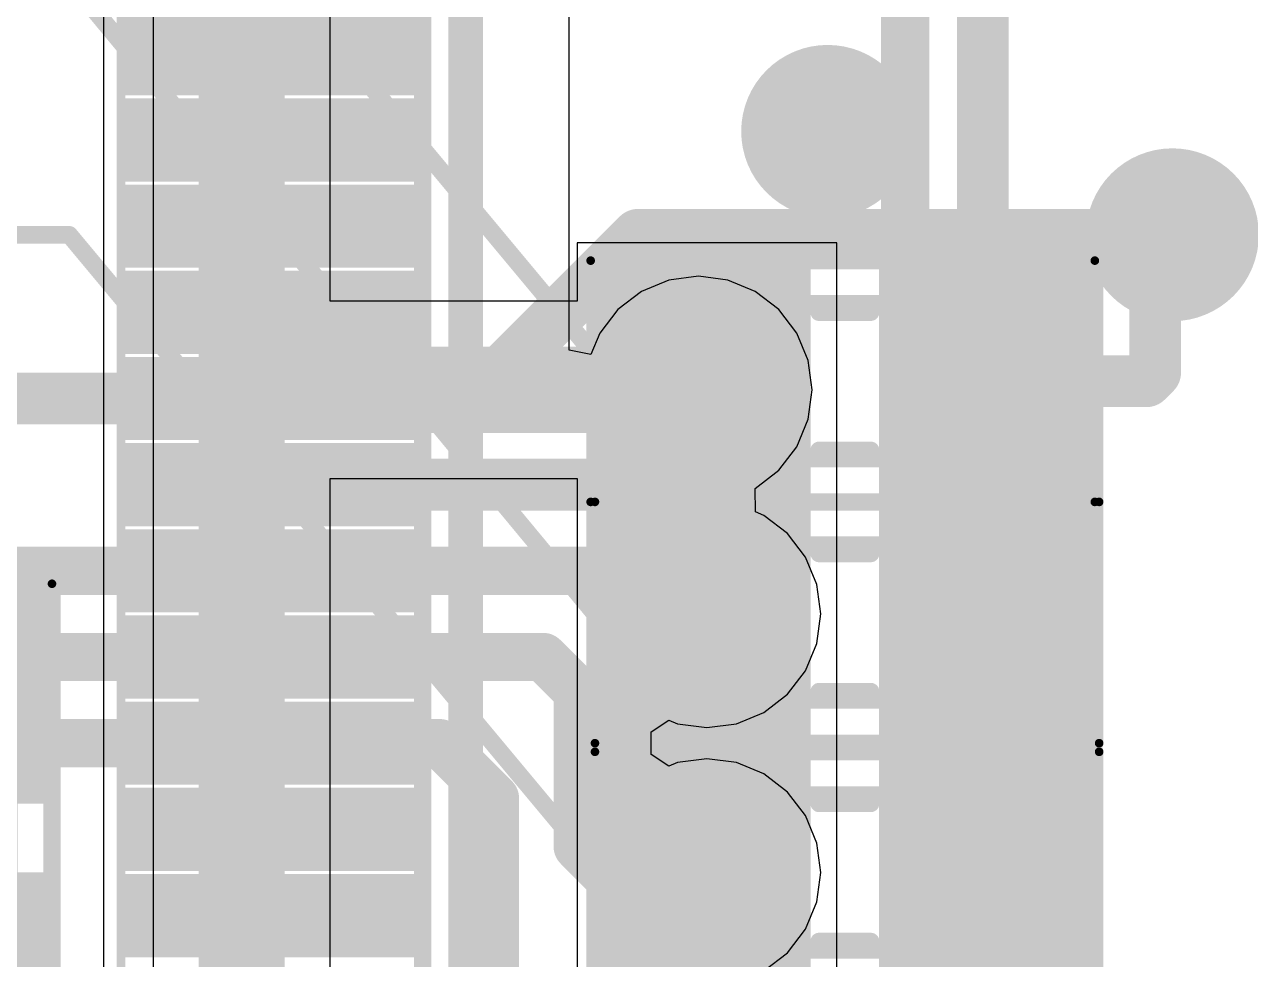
# Model space of a CAD drawing. Header units: millimetres. Extents: x 29 to 180, y 30 to 200.
# Drawn here: x 83.84 to 90.95, y 145.2 to 150.62 of the extents above; entities that cross this region are included whole.
import ezdxf

# ---------------------------------------------------------------- set-up
doc = ezdxf.new("R2010")
doc.units = ezdxf.units.MM
for name, color, linetype in [('BottomLayer', 5, 'Continuous'), ('BottomOverlay', 54, 'Continuous'), ('BottomPaste', 16, 'Continuous'), ('BottomSolder', 6, 'Continuous'), ('Mechanical13', 56, 'Continuous'), ('Mechanical15', 56, 'Continuous'), ('MultiLayer', 9, 'Continuous'), ('TopLayer', 1, 'Continuous'), ('TopOverlay', 2, 'Continuous'), ('TopPaste', 8, 'Continuous'), ('TopSolder', 216, 'Continuous'), ('ViaHoleLayer', 16, 'Continuous')]:
    doc.layers.add(name, color=color, linetype=linetype)

# ---------------------------------------------------------------- blocks, each defined once
blk = doc.blocks.new('SMD_C_0603_B_221')
at = {"layer": 'BottomLayer'}
for points in [[(-1.29999994, 0.5499989), (-1.29999994, -0.5499989), (-0.30000194, 0.5499989), (-0.30000194, -0.5499989)], [(0.2999994, 0.5499989), (0.2999994, -0.5499989), (1.2999974, 0.5499989), (1.2999974, -0.5499989)]]:
    blk.add_solid(points, dxfattribs=at)
at = {"layer": 'BottomOverlay', "const_width": 0.0999998}
for points in [[(-1.44999964, -0.7000011399999999), (-1.44999964, 0.7000011399999999)], [(-1.44999964, 0.7000011399999999), (1.44999964, 0.7000011399999999)], [(1.44999964, -0.7000011399999999), (1.44999964, 0.7000011399999999)], [(-0.1499997, 0.40000174), (0.1499997, 0.40000174)], [(-0.1499997, -0.3999992), (0.1499997, -0.3999992)], [(-1.44999964, -0.7000011399999999), (1.44999964, -0.7000011399999999)]]:
    blk.add_lwpolyline(points, dxfattribs=at)
at = {"layer": 'BottomOverlay', "const_width": 0.0499999}
for points in [[(-1.47499832, 0.7000011399999999, 1), (-1.42500096, 0.7000011399999999, 1)], [(-1.47499832, 0.7000011399999999, 1), (-1.42500096, 0.7000011399999999, 1)], [(1.42500096, 0.7000011399999999, 1), (1.47499832, 0.7000011399999999, 1)], [(1.42500096, 0.7000011399999999, 1), (1.47499832, 0.7000011399999999, 1)], [(-0.17499838, 0.40000174, 1), (-0.12500102, 0.40000174, 1)], [(0.12500102, 0.40000174, 1), (0.17499838, 0.40000174, 1)], [(-0.17499838, -0.3999992, 1), (-0.12500102, -0.3999992, 1)], [(0.12500102, -0.3999992, 1), (0.17499838, -0.3999992, 1)], [(-1.47499832, -0.7000011399999999, 1), (-1.42500096, -0.7000011399999999, 1)], [(-1.47499832, -0.7000011399999999, 1), (-1.42500096, -0.7000011399999999, 1)], [(1.42500096, -0.7000011399999999, 1), (1.47499832, -0.7000011399999999, 1)], [(1.42500096, -0.7000011399999999, 1), (1.47499832, -0.7000011399999999, 1)]]:
    blk.add_lwpolyline(points, format="xyb", close=True, dxfattribs=at)
at = {"layer": 'BottomPaste'}
for points in [[(-1.29999994, 0.5499989), (-1.29999994, -0.5499989), (-0.30000194, 0.5499989), (-0.30000194, -0.5499989)], [(0.2999994, 0.5499989), (0.2999994, -0.5499989), (1.2999974, 0.5499989), (1.2999974, -0.5499989)]]:
    blk.add_solid(points, dxfattribs=at)
at = {"layer": 'BottomSolder'}
for points in [[(-1.40159994, 0.6515989), (-1.40159994, -0.6515989), (-0.19840194, 0.6515989), (-0.19840194, -0.6515989)], [(0.1983994, 0.6515989), (0.1983994, -0.6515989), (1.4015974, 0.6515989), (1.4015974, -0.6515989)]]:
    blk.add_solid(points, dxfattribs=at)
at = {"layer": 'Mechanical13', "const_width": 0.0999998}
for points in [[(-0.90000074, -0.4499991), (-0.90000074, 0.45000164)], [(-0.90000074, 0.45000164), (0.8999982, 0.45000164)], [(0.8999982, -0.4499991), (0.8999982, 0.45000164)], [(-0.90000074, -0.4499991), (0.8999982, -0.4499991)]]:
    blk.add_lwpolyline(points, dxfattribs=at)
at = {"layer": 'Mechanical13', "const_width": 0.0499999}
for points in [[(-0.9249994199999999, 0.45000164, 1), (-0.8750020599999999, 0.45000164, 1)], [(-0.9249994199999999, 0.45000164, 1), (-0.8750020599999999, 0.45000164, 1)], [(0.8749995199999999, 0.45000164, 1), (0.9249968799999999, 0.45000164, 1)], [(0.8749995199999999, 0.45000164, 1), (0.9249968799999999, 0.45000164, 1)], [(-0.9249994199999999, -0.4499991, 1), (-0.8750020599999999, -0.4499991, 1)], [(-0.9249994199999999, -0.4499991, 1), (-0.8750020599999999, -0.4499991, 1)], [(0.8749995199999999, -0.4499991, 1), (0.9249968799999999, -0.4499991, 1)], [(0.8749995199999999, -0.4499991, 1), (0.9249968799999999, -0.4499991, 1)]]:
    blk.add_lwpolyline(points, format="xyb", close=True, dxfattribs=at)
at = {"layer": 'Mechanical15', "const_width": 0.0499999}
for points in [[(-1.47500086, -0.7000011399999999), (-1.47500086, 0.7000011399999999)], [(-1.47500086, 0.7000011399999999), (1.44999964, 0.7000011399999999)], [(1.44999964, -0.7000011399999999), (1.44999964, 0.7000011399999999)], [(-1.47500086, -0.7000011399999999), (1.44999964, -0.7000011399999999)]]:
    blk.add_lwpolyline(points, dxfattribs=at)
at = {"layer": 'Mechanical15', "const_width": 0.02499868}
for points in [[(-1.4875002, 0.7000011399999999, 1), (-1.46250152, 0.7000011399999999, 1)], [(-1.4875002, 0.7000011399999999, 1), (-1.46250152, 0.7000011399999999, 1)], [(1.4375003, 0.7000011399999999, 1), (1.46249898, 0.7000011399999999, 1)], [(1.4375003, 0.7000011399999999, 1), (1.46249898, 0.7000011399999999, 1)], [(-1.4875002, -0.7000011399999999, 1), (-1.46250152, -0.7000011399999999, 1)], [(-1.4875002, -0.7000011399999999, 1), (-1.46250152, -0.7000011399999999, 1)], [(1.4375003, -0.7000011399999999, 1), (1.46249898, -0.7000011399999999, 1)], [(1.4375003, -0.7000011399999999, 1), (1.46249898, -0.7000011399999999, 1)]]:
    blk.add_lwpolyline(points, format="xyb", close=True, dxfattribs=at)
blk = doc.blocks.new('SMD_C_0603_B_292')
at = {"layer": 'BottomLayer'}
for points in [[(-1.29999994, 0.5499989), (-1.29999994, -0.5499989), (-0.30000194, 0.5499989), (-0.30000194, -0.5499989)], [(0.2999994, 0.5499989), (0.2999994, -0.5499989), (1.2999974, 0.5499989), (1.2999974, -0.5499989)]]:
    blk.add_solid(points, dxfattribs=at)
at = {"layer": 'BottomOverlay', "const_width": 0.0999998}
for points in [[(-1.44999964, -0.7000011399999999), (-1.44999964, 0.7000011399999999)], [(1.44999964, 0.7000011399999999), (-1.44999964, 0.7000011399999999)], [(1.44999964, -0.7000011399999999), (1.44999964, 0.7000011399999999)], [(0.1499997, 0.40000174), (-0.1499997, 0.40000174)], [(0.1499997, -0.3999992), (-0.1499997, -0.3999992)], [(1.44999964, -0.7000011399999999), (-1.44999964, -0.7000011399999999)]]:
    blk.add_lwpolyline(points, dxfattribs=at)
at = {"layer": 'BottomOverlay', "const_width": 0.0499999}
for points in [[(-1.47499832, 0.7000011399999999, 1), (-1.42500096, 0.7000011399999999, 1)], [(-1.47499832, 0.7000011399999999, 1), (-1.42500096, 0.7000011399999999, 1)], [(1.42500096, 0.7000011399999999, 1), (1.47499832, 0.7000011399999999, 1)], [(1.42500096, 0.7000011399999999, 1), (1.47499832, 0.7000011399999999, 1)], [(-0.17499838, 0.40000174, 1), (-0.12500102, 0.40000174, 1)], [(0.12500102, 0.40000174, 1), (0.17499838, 0.40000174, 1)], [(-0.17499838, -0.3999992, 1), (-0.12500102, -0.3999992, 1)], [(0.12500102, -0.3999992, 1), (0.17499838, -0.3999992, 1)], [(-1.47499832, -0.7000011399999999, 1), (-1.42500096, -0.7000011399999999, 1)], [(-1.47499832, -0.7000011399999999, 1), (-1.42500096, -0.7000011399999999, 1)], [(1.42500096, -0.7000011399999999, 1), (1.47499832, -0.7000011399999999, 1)], [(1.42500096, -0.7000011399999999, 1), (1.47499832, -0.7000011399999999, 1)]]:
    blk.add_lwpolyline(points, format="xyb", close=True, dxfattribs=at)
at = {"layer": 'BottomPaste'}
for points in [[(-1.29999994, 0.5499989), (-1.29999994, -0.5499989), (-0.30000194, 0.5499989), (-0.30000194, -0.5499989)], [(0.2999994, 0.5499989), (0.2999994, -0.5499989), (1.2999974, 0.5499989), (1.2999974, -0.5499989)]]:
    blk.add_solid(points, dxfattribs=at)
at = {"layer": 'BottomSolder'}
for points in [[(-1.40159994, 0.6515989), (-1.40159994, -0.6515989), (-0.19840194, 0.6515989), (-0.19840194, -0.6515989)], [(0.1983994, 0.6515989), (0.1983994, -0.6515989), (1.4015974, 0.6515989), (1.4015974, -0.6515989)]]:
    blk.add_solid(points, dxfattribs=at)
at = {"layer": 'Mechanical13', "const_width": 0.0999998}
for points in [[(-0.90000074, -0.4499991), (-0.90000074, 0.45000164)], [(0.8999982, 0.45000164), (-0.90000074, 0.45000164)], [(0.8999982, -0.4499991), (0.8999982, 0.45000164)], [(0.8999982, -0.4499991), (-0.90000074, -0.4499991)]]:
    blk.add_lwpolyline(points, dxfattribs=at)
at = {"layer": 'Mechanical13', "const_width": 0.0499999}
for points in [[(-0.9249994199999999, 0.45000164, 1), (-0.8750020599999999, 0.45000164, 1)], [(-0.9249994199999999, 0.45000164, 1), (-0.8750020599999999, 0.45000164, 1)], [(0.8749995199999999, 0.45000164, 1), (0.9249968799999999, 0.45000164, 1)], [(0.8749995199999999, 0.45000164, 1), (0.9249968799999999, 0.45000164, 1)], [(-0.9249994199999999, -0.4499991, 1), (-0.8750020599999999, -0.4499991, 1)], [(-0.9249994199999999, -0.4499991, 1), (-0.8750020599999999, -0.4499991, 1)], [(0.8749995199999999, -0.4499991, 1), (0.9249968799999999, -0.4499991, 1)], [(0.8749995199999999, -0.4499991, 1), (0.9249968799999999, -0.4499991, 1)]]:
    blk.add_lwpolyline(points, format="xyb", close=True, dxfattribs=at)
at = {"layer": 'Mechanical15', "const_width": 0.0499999}
for points in [[(-1.47500086, -0.7000011399999999), (-1.47500086, 0.7000011399999999)], [(1.44999964, 0.7000011399999999), (-1.47500086, 0.7000011399999999)], [(1.44999964, -0.7000011399999999), (1.44999964, 0.7000011399999999)], [(1.44999964, -0.7000011399999999), (-1.47500086, -0.7000011399999999)]]:
    blk.add_lwpolyline(points, dxfattribs=at)
at = {"layer": 'Mechanical15', "const_width": 0.02499868}
for points in [[(-1.4875002, 0.7000011399999999, 1), (-1.46250152, 0.7000011399999999, 1)], [(-1.4875002, 0.7000011399999999, 1), (-1.46250152, 0.7000011399999999, 1)], [(1.4375003, 0.7000011399999999, 1), (1.46249898, 0.7000011399999999, 1)], [(1.4375003, 0.7000011399999999, 1), (1.46249898, 0.7000011399999999, 1)], [(-1.4875002, -0.7000011399999999, 1), (-1.46250152, -0.7000011399999999, 1)], [(-1.4875002, -0.7000011399999999, 1), (-1.46250152, -0.7000011399999999, 1)], [(1.4375003, -0.7000011399999999, 1), (1.46249898, -0.7000011399999999, 1)], [(1.4375003, -0.7000011399999999, 1), (1.46249898, -0.7000011399999999, 1)]]:
    blk.add_lwpolyline(points, format="xyb", close=True, dxfattribs=at)
blk = doc.blocks.new('SMD_C_0603_B_368')
at = {"layer": 'BottomLayer'}
for points in [[(-1.29999994, 0.5499989), (-1.29999994, -0.5499989), (-0.30000194, 0.5499989), (-0.30000194, -0.5499989)], [(0.2999994, 0.5499989), (0.2999994, -0.5499989), (1.2999974, 0.5499989), (1.2999974, -0.5499989)]]:
    blk.add_solid(points, dxfattribs=at)
at = {"layer": 'BottomOverlay', "const_width": 0.0999998}
for points in [[(-1.44999964, 0.7000011399999999), (-1.44999964, -0.7000011399999999)], [(1.44999964, 0.7000011399999999), (-1.44999964, 0.7000011399999999)], [(1.44999964, 0.7000011399999999), (1.44999964, -0.7000011399999999)], [(0.1499997, 0.40000174), (-0.1499997, 0.40000174)], [(0.1499997, -0.3999992), (-0.1499997, -0.3999992)], [(1.44999964, -0.7000011399999999), (-1.44999964, -0.7000011399999999)]]:
    blk.add_lwpolyline(points, dxfattribs=at)
at = {"layer": 'BottomOverlay', "const_width": 0.0499999}
for points in [[(-1.47499832, 0.7000011399999999, 1), (-1.42500096, 0.7000011399999999, 1)], [(-1.47499832, 0.7000011399999999, 1), (-1.42500096, 0.7000011399999999, 1)], [(1.42500096, 0.7000011399999999, 1), (1.47499832, 0.7000011399999999, 1)], [(1.42500096, 0.7000011399999999, 1), (1.47499832, 0.7000011399999999, 1)], [(-0.17499838, 0.40000174, 1), (-0.12500102, 0.40000174, 1)], [(0.12500102, 0.40000174, 1), (0.17499838, 0.40000174, 1)], [(-0.17499838, -0.3999992, 1), (-0.12500102, -0.3999992, 1)], [(0.12500102, -0.3999992, 1), (0.17499838, -0.3999992, 1)], [(-1.47499832, -0.7000011399999999, 1), (-1.42500096, -0.7000011399999999, 1)], [(-1.47499832, -0.7000011399999999, 1), (-1.42500096, -0.7000011399999999, 1)], [(1.42500096, -0.7000011399999999, 1), (1.47499832, -0.7000011399999999, 1)], [(1.42500096, -0.7000011399999999, 1), (1.47499832, -0.7000011399999999, 1)]]:
    blk.add_lwpolyline(points, format="xyb", close=True, dxfattribs=at)
at = {"layer": 'BottomPaste'}
for points in [[(-1.29999994, 0.5499989), (-1.29999994, -0.5499989), (-0.30000194, 0.5499989), (-0.30000194, -0.5499989)], [(0.2999994, 0.5499989), (0.2999994, -0.5499989), (1.2999974, 0.5499989), (1.2999974, -0.5499989)]]:
    blk.add_solid(points, dxfattribs=at)
at = {"layer": 'BottomSolder'}
for points in [[(-1.40159994, 0.6515989), (-1.40159994, -0.6515989), (-0.19840194, 0.6515989), (-0.19840194, -0.6515989)], [(0.1983994, 0.6515989), (0.1983994, -0.6515989), (1.4015974, 0.6515989), (1.4015974, -0.6515989)]]:
    blk.add_solid(points, dxfattribs=at)
at = {"layer": 'Mechanical13', "const_width": 0.0999998}
for points in [[(-0.90000074, 0.45000164), (-0.90000074, -0.4499991)], [(0.8999982, 0.45000164), (-0.90000074, 0.45000164)], [(0.8999982, 0.45000164), (0.8999982, -0.4499991)], [(0.8999982, -0.4499991), (-0.90000074, -0.4499991)]]:
    blk.add_lwpolyline(points, dxfattribs=at)
at = {"layer": 'Mechanical13', "const_width": 0.0499999}
for points in [[(-0.9249994199999999, 0.45000164, 1), (-0.8750020599999999, 0.45000164, 1)], [(-0.9249994199999999, 0.45000164, 1), (-0.8750020599999999, 0.45000164, 1)], [(0.8749995199999999, 0.45000164, 1), (0.9249968799999999, 0.45000164, 1)], [(0.8749995199999999, 0.45000164, 1), (0.9249968799999999, 0.45000164, 1)], [(-0.9249994199999999, -0.4499991, 1), (-0.8750020599999999, -0.4499991, 1)], [(-0.9249994199999999, -0.4499991, 1), (-0.8750020599999999, -0.4499991, 1)], [(0.8749995199999999, -0.4499991, 1), (0.9249968799999999, -0.4499991, 1)], [(0.8749995199999999, -0.4499991, 1), (0.9249968799999999, -0.4499991, 1)]]:
    blk.add_lwpolyline(points, format="xyb", close=True, dxfattribs=at)
at = {"layer": 'Mechanical15', "const_width": 0.0499999}
for points in [[(-1.47500086, 0.7000011399999999), (-1.47500086, -0.7000011399999999)], [(1.44999964, 0.7000011399999999), (-1.47500086, 0.7000011399999999)], [(1.44999964, 0.7000011399999999), (1.44999964, -0.7000011399999999)], [(1.44999964, -0.7000011399999999), (-1.47500086, -0.7000011399999999)]]:
    blk.add_lwpolyline(points, dxfattribs=at)
at = {"layer": 'Mechanical15', "const_width": 0.02499868}
for points in [[(-1.4875002, 0.7000011399999999, 1), (-1.46250152, 0.7000011399999999, 1)], [(-1.4875002, 0.7000011399999999, 1), (-1.46250152, 0.7000011399999999, 1)], [(1.4375003, 0.7000011399999999, 1), (1.46249898, 0.7000011399999999, 1)], [(1.4375003, 0.7000011399999999, 1), (1.46249898, 0.7000011399999999, 1)], [(-1.4875002, -0.7000011399999999, 1), (-1.46250152, -0.7000011399999999, 1)], [(-1.4875002, -0.7000011399999999, 1), (-1.46250152, -0.7000011399999999, 1)], [(1.4375003, -0.7000011399999999, 1), (1.46249898, -0.7000011399999999, 1)], [(1.4375003, -0.7000011399999999, 1), (1.46249898, -0.7000011399999999, 1)]]:
    blk.add_lwpolyline(points, format="xyb", close=True, dxfattribs=at)
blk = doc.blocks.new('SMD_C_0603_B_369')
at = {"layer": 'BottomLayer'}
for points in [[(-1.29999994, 0.5499989), (-1.29999994, -0.5499989), (-0.30000194, 0.5499989), (-0.30000194, -0.5499989)], [(0.2999994, 0.5499989), (0.2999994, -0.5499989), (1.2999974, 0.5499989), (1.2999974, -0.5499989)]]:
    blk.add_solid(points, dxfattribs=at)
at = {"layer": 'BottomOverlay', "const_width": 0.0999998}
for points in [[(-1.44999964, 0.7000011399999999), (-1.44999964, -0.7000011399999999)], [(1.44999964, 0.7000011399999999), (-1.44999964, 0.7000011399999999)], [(1.44999964, 0.7000011399999999), (1.44999964, -0.7000011399999999)], [(0.1499997, 0.40000174), (-0.1499997, 0.40000174)], [(0.1499997, -0.3999992), (-0.1499997, -0.3999992)], [(1.44999964, -0.7000011399999999), (-1.44999964, -0.7000011399999999)]]:
    blk.add_lwpolyline(points, dxfattribs=at)
at = {"layer": 'BottomOverlay', "const_width": 0.0499999}
for points in [[(-1.47499832, 0.7000011399999999, 1), (-1.42500096, 0.7000011399999999, 1)], [(-1.47499832, 0.7000011399999999, 1), (-1.42500096, 0.7000011399999999, 1)], [(1.42500096, 0.7000011399999999, 1), (1.47499832, 0.7000011399999999, 1)], [(1.42500096, 0.7000011399999999, 1), (1.47499832, 0.7000011399999999, 1)], [(-0.17499838, 0.40000174, 1), (-0.12500102, 0.40000174, 1)], [(0.12500102, 0.40000174, 1), (0.17499838, 0.40000174, 1)], [(-0.17499838, -0.3999992, 1), (-0.12500102, -0.3999992, 1)], [(0.12500102, -0.3999992, 1), (0.17499838, -0.3999992, 1)], [(-1.47499832, -0.7000011399999999, 1), (-1.42500096, -0.7000011399999999, 1)], [(-1.47499832, -0.7000011399999999, 1), (-1.42500096, -0.7000011399999999, 1)], [(1.42500096, -0.7000011399999999, 1), (1.47499832, -0.7000011399999999, 1)], [(1.42500096, -0.7000011399999999, 1), (1.47499832, -0.7000011399999999, 1)]]:
    blk.add_lwpolyline(points, format="xyb", close=True, dxfattribs=at)
at = {"layer": 'BottomPaste'}
for points in [[(-1.29999994, 0.5499989), (-1.29999994, -0.5499989), (-0.30000194, 0.5499989), (-0.30000194, -0.5499989)], [(0.2999994, 0.5499989), (0.2999994, -0.5499989), (1.2999974, 0.5499989), (1.2999974, -0.5499989)]]:
    blk.add_solid(points, dxfattribs=at)
at = {"layer": 'BottomSolder'}
for points in [[(-1.40159994, 0.6515989), (-1.40159994, -0.6515989), (-0.19840194, 0.6515989), (-0.19840194, -0.6515989)], [(0.1983994, 0.6515989), (0.1983994, -0.6515989), (1.4015974, 0.6515989), (1.4015974, -0.6515989)]]:
    blk.add_solid(points, dxfattribs=at)
at = {"layer": 'Mechanical13', "const_width": 0.0999998}
for points in [[(-0.90000074, 0.45000164), (-0.90000074, -0.4499991)], [(0.8999982, 0.45000164), (-0.90000074, 0.45000164)], [(0.8999982, 0.45000164), (0.8999982, -0.4499991)], [(0.8999982, -0.4499991), (-0.90000074, -0.4499991)]]:
    blk.add_lwpolyline(points, dxfattribs=at)
at = {"layer": 'Mechanical13', "const_width": 0.0499999}
for points in [[(-0.9249994199999999, 0.45000164, 1), (-0.8750020599999999, 0.45000164, 1)], [(-0.9249994199999999, 0.45000164, 1), (-0.8750020599999999, 0.45000164, 1)], [(0.8749995199999999, 0.45000164, 1), (0.9249968799999999, 0.45000164, 1)], [(0.8749995199999999, 0.45000164, 1), (0.9249968799999999, 0.45000164, 1)], [(-0.9249994199999999, -0.4499991, 1), (-0.8750020599999999, -0.4499991, 1)], [(-0.9249994199999999, -0.4499991, 1), (-0.8750020599999999, -0.4499991, 1)], [(0.8749995199999999, -0.4499991, 1), (0.9249968799999999, -0.4499991, 1)], [(0.8749995199999999, -0.4499991, 1), (0.9249968799999999, -0.4499991, 1)]]:
    blk.add_lwpolyline(points, format="xyb", close=True, dxfattribs=at)
at = {"layer": 'Mechanical15', "const_width": 0.0499999}
for points in [[(-1.47500086, 0.7000011399999999), (-1.47500086, -0.7000011399999999)], [(1.44999964, 0.7000011399999999), (-1.47500086, 0.7000011399999999)], [(1.44999964, 0.7000011399999999), (1.44999964, -0.7000011399999999)], [(1.44999964, -0.7000011399999999), (-1.47500086, -0.7000011399999999)]]:
    blk.add_lwpolyline(points, dxfattribs=at)
at = {"layer": 'Mechanical15', "const_width": 0.02499868}
for points in [[(-1.4875002, 0.7000011399999999, 1), (-1.46250152, 0.7000011399999999, 1)], [(-1.4875002, 0.7000011399999999, 1), (-1.46250152, 0.7000011399999999, 1)], [(1.4375003, 0.7000011399999999, 1), (1.46249898, 0.7000011399999999, 1)], [(1.4375003, 0.7000011399999999, 1), (1.46249898, 0.7000011399999999, 1)], [(-1.4875002, -0.7000011399999999, 1), (-1.46250152, -0.7000011399999999, 1)], [(-1.4875002, -0.7000011399999999, 1), (-1.46250152, -0.7000011399999999, 1)], [(1.4375003, -0.7000011399999999, 1), (1.46249898, -0.7000011399999999, 1)], [(1.4375003, -0.7000011399999999, 1), (1.46249898, -0.7000011399999999, 1)]]:
    blk.add_lwpolyline(points, format="xyb", close=True, dxfattribs=at)
blk = doc.blocks.new('SOT486_1_V_621')
at = {"layer": 'Mechanical13', "const_width": 0.0999998}
blk.add_lwpolyline([(10.00000032, -9.99999778), (-9.99999778, -9.99999778)], dxfattribs=at)
at = {"layer": 'Mechanical15', "const_width": 0.0499999}
blk.add_lwpolyline([(11.7500019, -11.74999936), (-11.74999936, -11.74999936)], dxfattribs=at)
at = {"layer": 'TopLayer'}
for points in [[(-3.8899973, -11.64999702), (-3.60999786, -11.64999702), (-3.8899973, -10.15000002), (-3.60999786, -10.15000002)], [(-3.3899983, -11.64999702), (-3.10999886, -11.64999702), (-3.3899983, -10.15000002), (-3.10999886, -10.15000002)], [(-2.8899993, -11.64999702), (-2.60999986, -11.64999702), (-2.8899993, -10.15000002), (-2.60999986, -10.15000002)], [(-2.38999776, -11.64999702), (-2.10999832, -11.64999702), (-2.38999776, -10.15000002), (-2.10999832, -10.15000002)], [(-1.88999876, -11.64999702), (-1.60999932, -11.64999702), (-1.88999876, -10.15000002), (-1.60999932, -10.15000002)], [(-1.38999722, -11.64999702), (-1.10999778, -11.64999702), (-1.38999722, -10.15000002), (-1.10999778, -10.15000002)], [(-0.88999822, -11.64999702), (-0.60999878, -11.64999702), (-0.88999822, -10.15000002), (-0.60999878, -10.15000002)], [(-0.38999922, -11.64999702), (-0.10999978, -11.64999702), (-0.38999922, -10.15000002), (-0.10999978, -10.15000002)], [(0.11000232, -11.64999702), (0.39000176, -11.64999702), (0.11000232, -10.15000002), (0.39000176, -10.15000002)], [(0.61000132, -11.64999702), (0.89000076, -11.64999702), (0.61000132, -10.15000002), (0.89000076, -10.15000002)], [(1.11000286, -11.64999702), (1.3900023, -11.64999702), (1.11000286, -10.15000002), (1.3900023, -10.15000002)]]:
    blk.add_solid(points, dxfattribs=at)
at = {"layer": 'TopOverlay', "const_width": 0.1999996}
blk.add_lwpolyline([(9.750000819999999, -9.74999828), (-9.74999828, -9.74999828)], dxfattribs=at)
at = {"layer": 'TopPaste'}
for points in [[(-3.8899973, -11.64999702), (-3.60999786, -11.64999702), (-3.8899973, -10.15000002), (-3.60999786, -10.15000002)], [(-3.3899983, -11.64999702), (-3.10999886, -11.64999702), (-3.3899983, -10.15000002), (-3.10999886, -10.15000002)], [(-2.8899993, -11.64999702), (-2.60999986, -11.64999702), (-2.8899993, -10.15000002), (-2.60999986, -10.15000002)], [(-2.38999776, -11.64999702), (-2.10999832, -11.64999702), (-2.38999776, -10.15000002), (-2.10999832, -10.15000002)], [(-1.88999876, -11.64999702), (-1.60999932, -11.64999702), (-1.88999876, -10.15000002), (-1.60999932, -10.15000002)], [(-1.38999722, -11.64999702), (-1.10999778, -11.64999702), (-1.38999722, -10.15000002), (-1.10999778, -10.15000002)], [(-0.88999822, -11.64999702), (-0.60999878, -11.64999702), (-0.88999822, -10.15000002), (-0.60999878, -10.15000002)], [(-0.38999922, -11.64999702), (-0.10999978, -11.64999702), (-0.38999922, -10.15000002), (-0.10999978, -10.15000002)], [(0.11000232, -11.64999702), (0.39000176, -11.64999702), (0.11000232, -10.15000002), (0.39000176, -10.15000002)], [(0.61000132, -11.64999702), (0.89000076, -11.64999702), (0.61000132, -10.15000002), (0.89000076, -10.15000002)], [(1.11000286, -11.64999702), (1.3900023, -11.64999702), (1.11000286, -10.15000002), (1.3900023, -10.15000002)]]:
    blk.add_solid(points, dxfattribs=at)
at = {"layer": 'TopSolder'}
for points in [[(-3.9915973, -11.75159702), (-3.50839786, -11.75159702), (-3.9915973, -10.04840002), (-3.50839786, -10.04840002)], [(-3.4915983, -11.75159702), (-3.00839886, -11.75159702), (-3.4915983, -10.04840002), (-3.00839886, -10.04840002)], [(-2.9915993, -11.75159702), (-2.50839986, -11.75159702), (-2.9915993, -10.04840002), (-2.50839986, -10.04840002)], [(-2.49159776, -11.75159702), (-2.00839832, -11.75159702), (-2.49159776, -10.04840002), (-2.00839832, -10.04840002)], [(-1.99159876, -11.75159702), (-1.50839932, -11.75159702), (-1.99159876, -10.04840002), (-1.50839932, -10.04840002)], [(-1.49159722, -11.75159702), (-1.00839778, -11.75159702), (-1.49159722, -10.04840002), (-1.00839778, -10.04840002)], [(-0.99159822, -11.75159702), (-0.5083987799999999, -11.75159702), (-0.99159822, -10.04840002), (-0.5083987799999999, -10.04840002)], [(-0.4915992199999999, -11.75159702), (-0.008399779999999999, -11.75159702), (-0.4915992199999999, -10.04840002), (-0.008399779999999999, -10.04840002)], [(0.00840232, -11.75159702), (0.49160176, -11.75159702), (0.00840232, -10.04840002), (0.49160176, -10.04840002)], [(0.5084013199999999, -11.75159702), (0.99160076, -11.75159702), (0.5084013199999999, -10.04840002), (0.99160076, -10.04840002)], [(1.00840286, -11.75159702), (1.4916023, -11.75159702), (1.00840286, -10.04840002), (1.4916023, -10.04840002)]]:
    blk.add_solid(points, dxfattribs=at)

msp = doc.modelspace()

# ---------------------------------------------------------------- linework, layer by layer
at = {"layer": 'BottomLayer'}
for p, q in [((85.61387246, 149.01387266), (85.61387246, 154.00000188)), ((84.30000158, 134.90000452), (84.29999903999999, 153.4861294)), ((84.58612749999999, 153.4861294), (84.58612749999999, 148.50000018)), ((88.55399865999999, 149.35400152), (87.04600065999999, 149.35400152)), ((87.04600065999999, 149.35400152), (87.04600065999999, 149.01387266)), ((88.55399865999999, 147.95400178), (88.55399865999999, 149.35400152)), ((87.04600065999999, 149.01387266), (85.61387246, 149.01387266)), ((84.58612749999999, 148.50000018), (84.58612749999999, 143.00000356)), ((85.61387246, 143.4178742), (85.61387246, 147.9861277)), ((85.61387246, 147.9861277), (87.04600065999999, 147.9861277)), ((87.04600065999999, 147.9861277), (87.04600065999999, 147.74600372)), ((88.5540012, 147.95400178), (88.55399865999999, 147.95400178)), ((88.5540012, 146.34600398), (88.5540012, 147.95400178)), ((87.04600065999999, 147.74600372), (87.0460032, 147.74600372)), ((87.0460032, 147.74600372), (87.0460032, 146.34600398)), ((87.0460032, 146.34600398), (87.0460032, 144.8960018)), ((88.5540012, 144.8960018), (88.5540012, 146.34600398))]:
    msp.add_line(p, q, dxfattribs=at)
for points, const_width in [([(85.09999997999999, 148.50000018), (85.09999997999999, 154.00000188)], 0.499999), ([(89.399999, 148.55000262), (89.399999, 150.8000032)], 0.2999994), ([(90.40000208, 149.30000112), (90.50000188, 149.40000092)], 0.2999994), ([(90.40000208, 148.59999998), (90.40000208, 149.30000112)], 0.2999994), ([(87.74999722, 148.50000018), (87.79999966, 148.55000262)], 0.499999), ([(87.6500025, 148.69999978), (87.79999966, 148.55000262)], 0.2999994), ([(85.09999997999999, 148.50000018), (87.74999722, 148.50000018)], 0.499999), ([(85.09999997999999, 143.00000356), (85.09999997999999, 148.50000018)], 0.499999), ([(90.35000472, 148.55000262), (90.40000208, 148.59999998)], 0.2999994), ([(89.399999, 148.55000262), (89.40000153999999, 148.55000516)], 0.2999994), ([(89.399999, 147.15000542), (89.399999, 148.55000262)], 0.2999994), ([(89.399999, 148.55000262), (90.35000472, 148.55000262)], 0.2999994), ([(89.399999, 147.15000542), (89.40000153999999, 147.15000288)], 0.2999994), ([(89.40000153999999, 145.7000007), (89.40000153999999, 147.15000288)], 0.2999994), ([(89.40000153999999, 144.30000096), (89.40000153999999, 145.7000007)], 0.2999994)]:
    msp.add_lwpolyline(points, dxfattribs=dict(at, const_width=const_width))
for points, const_width in [([(88.29997326, 149.999954, 1), (88.69997246, 149.999954, 1)], 0.3999992), ([(90.30000228, 149.40000092, 1), (90.70000148, 149.40000092, 1)], 0.3999992), ([(90.4250033, 149.40000092, 1), (90.57500046, 149.40000092, 1)], 0.1499997), ([(90.3250035, 149.30000112, 1), (90.47500065999999, 149.30000112, 1)], 0.1499997), ([(90.3250035, 149.30000112, 1), (90.47500065999999, 149.30000112, 1)], 0.1499997), ([(87.54999762, 148.50000018, 1), (87.94999682, 148.50000018, 1)], 0.3999992), ([(87.57500392, 148.69999978, 1), (87.72500108, 148.69999978, 1)], 0.1499997), ([(87.67500118, 148.55000262, 1), (87.92499814, 148.55000262, 1)], 0.2499995), ([(84.97500149999999, 148.50000018, 1), (85.22499846, 148.50000018, 1)], 0.2499995), ([(84.97500149999999, 148.50000018, 1), (85.22499846, 148.50000018, 1)], 0.2499995), ([(84.97500149999999, 148.50000018, 1), (85.22499846, 148.50000018, 1)], 0.2499995), ([(87.62499874, 148.50000018, 1), (87.8749957, 148.50000018, 1)], 0.2499995), ([(87.62499874, 148.50000018, 1), (87.8749957, 148.50000018, 1)], 0.2499995), ([(90.3250035, 148.59999998, 1), (90.47500065999999, 148.59999998, 1)], 0.1499997), ([(90.3250035, 148.59999998, 1), (90.47500065999999, 148.59999998, 1)], 0.1499997), ([(87.72500108, 148.55000262, 1), (87.87499824, 148.55000262, 1)], 0.1499997), ([(89.32500042, 148.55000262, 1), (89.47499758, 148.55000262, 1)], 0.1499997), ([(89.32500042, 148.55000262, 1), (89.47499758, 148.55000262, 1)], 0.1499997), ([(89.32500042, 148.55000262, 1), (89.47499758, 148.55000262, 1)], 0.1499997), ([(89.32500042, 148.55000262, 1), (89.47499758, 148.55000262, 1)], 0.1499997), ([(89.32500295999999, 148.55000516, 1), (89.47500011999999, 148.55000516, 1)], 0.1499997), ([(90.27500613999999, 148.55000262, 1), (90.4250033, 148.55000262, 1)], 0.1499997), ([(90.27500613999999, 148.55000262, 1), (90.4250033, 148.55000262, 1)], 0.1499997), ([(87.6000026, 147.20000024, 1), (88.00000179999999, 147.20000024, 1)], 0.3999992), ([(89.32500042, 147.15000542, 1), (89.47499758, 147.15000542, 1)], 0.1499997), ([(89.32500042, 147.15000542, 1), (89.47499758, 147.15000542, 1)], 0.1499997), ([(89.32500295999999, 147.15000288, 1), (89.47500011999999, 147.15000288, 1)], 0.1499997), ([(89.32500295999999, 147.15000288, 1), (89.47500011999999, 147.15000288, 1)], 0.1499997), ([(87.6000026, 145.7000007, 1), (88.00000179999999, 145.7000007, 1)], 0.3999992), ([(89.32500295999999, 145.7000007, 1), (89.47500011999999, 145.7000007, 1)], 0.1499997), ([(89.32500295999999, 145.7000007, 1), (89.47500011999999, 145.7000007, 1)], 0.1499997)]:
    msp.add_lwpolyline(points, format="xyb", close=True, dxfattribs=dict(at, const_width=const_width))
at = {"layer": 'BottomOverlay', "const_width": 0.1016}
for points in [[(83.89999983999999, 152.60000214), (87.15000096, 148.69999978)], [(84.00000218, 151.00000026), (87.15000096, 147.20000024)], [(79.90000022, 149.40000092), (84.10000198, 149.40000092)], [(84.10000198, 149.40000092), (87.10000106, 145.8000005)]]:
    msp.add_lwpolyline(points, dxfattribs=at)
at = {"layer": 'BottomOverlay', "const_width": 0.0508}
for points in [[(84.07460198, 149.40000092, 1), (84.12540197999999, 149.40000092, 1)], [(84.07460198, 149.40000092, 1), (84.12540197999999, 149.40000092, 1)], [(87.12460096, 148.69999978, 1), (87.17540095999999, 148.69999978, 1)], [(87.12460096, 147.20000024, 1), (87.17540095999999, 147.20000024, 1)], [(87.07460105999999, 145.8000005, 1), (87.12540106, 145.8000005, 1)]]:
    msp.add_lwpolyline(points, format="xyb", close=True, dxfattribs=at)
at = {"layer": 'BottomSolder', "const_width": 0.5015992}
for points in [[(88.24917325999999, 149.999954, 1), (88.75077246, 149.999954, 1)], [(90.24920227999999, 149.40000092, 1), (90.75080147999999, 149.40000092, 1)], [(87.49919761999999, 148.50000018, 1), (88.00079681999999, 148.50000018, 1)], [(87.5492026, 147.20000024, 1), (88.0508018, 147.20000024, 1)], [(87.5492026, 145.7000007, 1), (88.0508018, 145.7000007, 1)]]:
    msp.add_lwpolyline(points, format="xyb", close=True, dxfattribs=at)
at = {"layer": 'MultiLayer', "const_width": 0.3999992}
for points in [[(88.29997326, 149.999954, 1), (88.69997246, 149.999954, 1)], [(90.30000228, 149.40000092, 1), (90.70000148, 149.40000092, 1)], [(87.54999762, 148.50000018, 1), (87.94999682, 148.50000018, 1)], [(87.6000026, 147.20000024, 1), (88.00000179999999, 147.20000024, 1)], [(87.6000026, 145.7000007, 1), (88.00000179999999, 145.7000007, 1)]]:
    msp.add_lwpolyline(points, format="xyb", close=True, dxfattribs=at)
at = {"layer": 'TopLayer'}
for p, q in [((86.99999618, 148.73019022), (86.99999618, 151.59923706)), ((87.74999722, 149.15964326), (87.57926857999999, 149.1371668)), ((87.92072585999999, 149.1371668), (87.74999722, 149.15964326)), ((87.57926857999999, 149.1371668), (87.42017568, 149.07126904)), ((88.07981876, 149.07126904), (87.92072585999999, 149.1371668)), ((87.42017568, 149.07126904), (87.28355923999999, 148.96643816)), ((88.21643519999999, 148.96643816), (88.07981876, 149.07126904)), ((87.28355923999999, 148.96643816), (87.17872836, 148.82982172)), ((88.32126608, 148.82982172), (88.21643519999999, 148.96643816)), ((87.17872836, 148.82982172), (87.12699617999999, 148.70492992)), ((88.38716384, 148.67072882), (88.32126608, 148.82982172)), ((87.12699617999999, 148.70492992), (86.99999618, 148.73019022)), ((88.40964029999999, 148.50000018), (88.38716384, 148.67072882)), ((88.38716384, 148.32927154), (88.40964029999999, 148.50000018)), ((88.32126608, 148.17017864), (88.38716384, 148.32927154)), ((88.21643519999999, 148.0335622), (88.32126608, 148.17017864)), ((88.07982129999999, 147.92873132), (88.21643519999999, 148.0335622)), ((88.08068236, 147.79162466), (88.07982129999999, 147.92873132)), ((88.12982373999999, 147.7712691), (88.08068236, 147.79162466)), ((88.26644017999999, 147.66643822), (88.12982373999999, 147.7712691)), ((88.37127106, 147.52982178), (88.26644017999999, 147.66643822)), ((88.43716882, 147.37072888), (88.37127106, 147.52982178)), ((88.45964527999999, 147.20000024), (88.43716882, 147.37072888)), ((88.43716882, 147.0292716), (88.45964527999999, 147.20000024)), ((88.37127106, 146.8701787), (88.43716882, 147.0292716)), ((88.26644017999999, 146.73356226), (88.37127106, 146.8701787)), ((88.12982373999999, 146.62873138), (88.26644017999999, 146.73356226)), ((87.97073084, 146.56283362), (88.12982373999999, 146.62873138)), ((87.47687101999999, 146.51571662), (87.57872248, 146.58377338)), ((87.47687101999999, 146.38428432), (87.47687101999999, 146.51571662)), ((87.57872248, 146.58377338), (87.62927356, 146.56283362)), ((87.62927356, 146.56283362), (87.8000022, 146.54035716)), ((87.8000022, 146.54035716), (87.97073084, 146.56283362)), ((87.57872248, 146.31622756), (87.47687101999999, 146.38428432)), ((87.62927356, 146.33716732), (87.57872248, 146.31622756)), ((87.8000022, 146.35964378), (87.62927356, 146.33716732)), ((87.97073084, 146.33716732), (87.8000022, 146.35964378)), ((88.12982373999999, 146.27126956), (87.97073084, 146.33716732)), ((88.26644017999999, 146.16643868), (88.12982373999999, 146.27126956)), ((88.37127106, 146.02982224), (88.26644017999999, 146.16643868)), ((88.43716882, 145.87072934), (88.37127106, 146.02982224)), ((88.45964527999999, 145.7000007), (88.43716882, 145.87072934)), ((88.43716882, 145.52927206), (88.45964527999999, 145.7000007)), ((88.37127106, 145.37017916), (88.43716882, 145.52927206)), ((88.26644017999999, 145.23356272), (88.37127106, 145.37017916)), ((88.12982373999999, 145.12873184), (88.26644017999999, 145.23356272))]:
    msp.add_line(p, q, dxfattribs=at)
for points, const_width in [([(88.95000243999999, 149.40000092), (88.95000243999999, 154.94999998)], 0.27999944), ([(86.45000236, 148.45000028), (87.400003, 149.40000092)], 0.2999994), ([(87.400003, 149.40000092), (88.95000243999999, 149.40000092)], 0.2999994), ([(88.95000243999999, 149.40000092), (90.50000188, 149.40000092)], 0.2999994), ([(87.19999578, 147.94999874), (87.74999722, 148.50000018)], 0.2999994), ([(83.35000094, 148.45000028), (86.45000236, 148.45000028)], 0.2999994), ([(85.2500073, 147.94999874), (87.19999578, 147.94999874)], 0.2999994), ([(80.7500036, 147.44999974), (87.5500027, 147.44999974)], 0.27999944), ([(87.5500027, 147.44999974), (87.8000022, 147.20000024)], 0.27999944), ([(80.55000145999999, 146.95000074), (86.85000156, 146.95000074)], 0.27999944), ([(86.85000156, 146.95000074), (87.05000116, 146.75000114)], 0.27999944), ([(87.05000116, 145.8500004), (87.05000116, 146.75000114)], 0.27999944), ([(80.95000066, 146.4499992), (86.25000276, 146.4499992)], 0.27999944), ([(86.25000276, 146.4499992), (86.57000212, 146.12999984)], 0.27999944), ([(86.57000212, 144.30000096), (86.57000212, 146.12999984)], 0.27999944), ([(87.05000116, 145.8500004), (87.20000085999999, 145.7000007)], 0.27999944), ([(87.20000085999999, 145.7000007), (87.8000022, 145.7000007)], 0.27999944)]:
    msp.add_lwpolyline(points, dxfattribs=dict(at, const_width=const_width))
for points, const_width in [([(88.29997326, 149.999954, 1), (88.69997246, 149.999954, 1)], 0.3999992), ([(90.30000228, 149.40000092, 1), (90.70000148, 149.40000092, 1)], 0.3999992), ([(87.32500442, 149.40000092, 1), (87.47500158, 149.40000092, 1)], 0.1499997), ([(87.32500442, 149.40000092, 1), (87.47500158, 149.40000092, 1)], 0.1499997), ([(88.87500385999999, 149.40000092, 1), (89.02500101999999, 149.40000092, 1)], 0.1499997), ([(88.87500385999999, 149.40000092, 1), (89.02500101999999, 149.40000092, 1)], 0.1499997), ([(88.88000258, 149.40000092, 1), (89.0200023, 149.40000092, 1)], 0.13999972), ([(90.4250033, 149.40000092, 1), (90.57500046, 149.40000092, 1)], 0.1499997), ([(87.54999762, 148.50000018, 1), (87.94999682, 148.50000018, 1)], 0.3999992), ([(87.67499864, 148.50000018, 1), (87.8249958, 148.50000018, 1)], 0.1499997), ([(86.37500378, 148.45000028, 1), (86.52500094, 148.45000028, 1)], 0.1499997), ([(86.37500378, 148.45000028, 1), (86.52500094, 148.45000028, 1)], 0.1499997), ([(85.17500872, 147.94999874, 1), (85.32500587999999, 147.94999874, 1)], 0.1499997), ([(87.1249972, 147.94999874, 1), (87.27499436, 147.94999874, 1)], 0.1499997), ([(87.1249972, 147.94999874, 1), (87.27499436, 147.94999874, 1)], 0.1499997), ([(87.6000026, 147.20000024, 1), (88.00000179999999, 147.20000024, 1)], 0.3999992), ([(87.48000284, 147.44999974, 1), (87.62000255999999, 147.44999974, 1)], 0.13999972), ([(87.48000284, 147.44999974, 1), (87.62000255999999, 147.44999974, 1)], 0.13999972), ([(87.73000234, 147.20000024, 1), (87.87000205999999, 147.20000024, 1)], 0.13999972), ([(86.7800017, 146.95000074, 1), (86.92000141999999, 146.95000074, 1)], 0.13999972), ([(86.7800017, 146.95000074, 1), (86.92000141999999, 146.95000074, 1)], 0.13999972), ([(86.9800013, 146.75000114, 1), (87.12000101999999, 146.75000114, 1)], 0.13999972), ([(86.9800013, 146.75000114, 1), (87.12000101999999, 146.75000114, 1)], 0.13999972), ([(86.18000289999999, 146.4499992, 1), (86.32000262, 146.4499992, 1)], 0.13999972), ([(86.18000289999999, 146.4499992, 1), (86.32000262, 146.4499992, 1)], 0.13999972), ([(86.50000226, 146.12999984, 1), (86.64000198, 146.12999984, 1)], 0.13999972), ([(86.50000226, 146.12999984, 1), (86.64000198, 146.12999984, 1)], 0.13999972), ([(87.6000026, 145.7000007, 1), (88.00000179999999, 145.7000007, 1)], 0.3999992), ([(86.9800013, 145.8500004, 1), (87.12000101999999, 145.8500004, 1)], 0.13999972), ([(86.9800013, 145.8500004, 1), (87.12000101999999, 145.8500004, 1)], 0.13999972), ([(87.130001, 145.7000007, 1), (87.27000072, 145.7000007, 1)], 0.13999972), ([(87.130001, 145.7000007, 1), (87.27000072, 145.7000007, 1)], 0.13999972), ([(87.73000234, 145.7000007, 1), (87.87000205999999, 145.7000007, 1)], 0.13999972)]:
    msp.add_lwpolyline(points, format="xyb", close=True, dxfattribs=dict(at, const_width=const_width))
at = {"layer": 'TopSolder', "const_width": 0.5015992}
for points in [[(88.24917325999999, 149.999954, 1), (88.75077246, 149.999954, 1)], [(90.24920227999999, 149.40000092, 1), (90.75080147999999, 149.40000092, 1)], [(87.49919761999999, 148.50000018, 1), (88.00079681999999, 148.50000018, 1)], [(87.5492026, 147.20000024, 1), (88.0508018, 147.20000024, 1)], [(87.5492026, 145.7000007, 1), (88.0508018, 145.7000007, 1)]]:
    msp.add_lwpolyline(points, format="xyb", close=True, dxfattribs=at)
at = {"layer": 'ViaHoleLayer', "const_width": 0.2499995}
for points in [[(88.37497438, 149.999954, 1), (88.62497134, 149.999954, 1)], [(90.3750034, 149.40000092, 1), (90.62500036, 149.40000092, 1)], [(87.62499874, 148.50000018, 1), (87.8749957, 148.50000018, 1)], [(87.67500371999999, 147.20000024, 1), (87.92500068, 147.20000024, 1)], [(87.67500371999999, 145.7000007, 1), (87.92500068, 145.7000007, 1)]]:
    msp.add_lwpolyline(points, format="xyb", close=True, dxfattribs=at)

# ---------------------------------------------------------------- block references
for name, p, rotation in [('SOT486_1_V_621', (96.1499982, 146.70000886), 270), ('SMD_C_0603_B_221', (88.6000006, 148.55000262), 360), ('SMD_C_0603_B_368', (88.6000006, 147.15000288), 180), ('SMD_C_0603_B_292', (83.30000104, 145.9000003), 270), ('SMD_C_0603_B_369', (88.6000006, 145.7000007), 180)]:
    msp.add_blockref(name, p, dxfattribs=dict(rotation=rotation))

doc.saveas('drawing.dxf')
